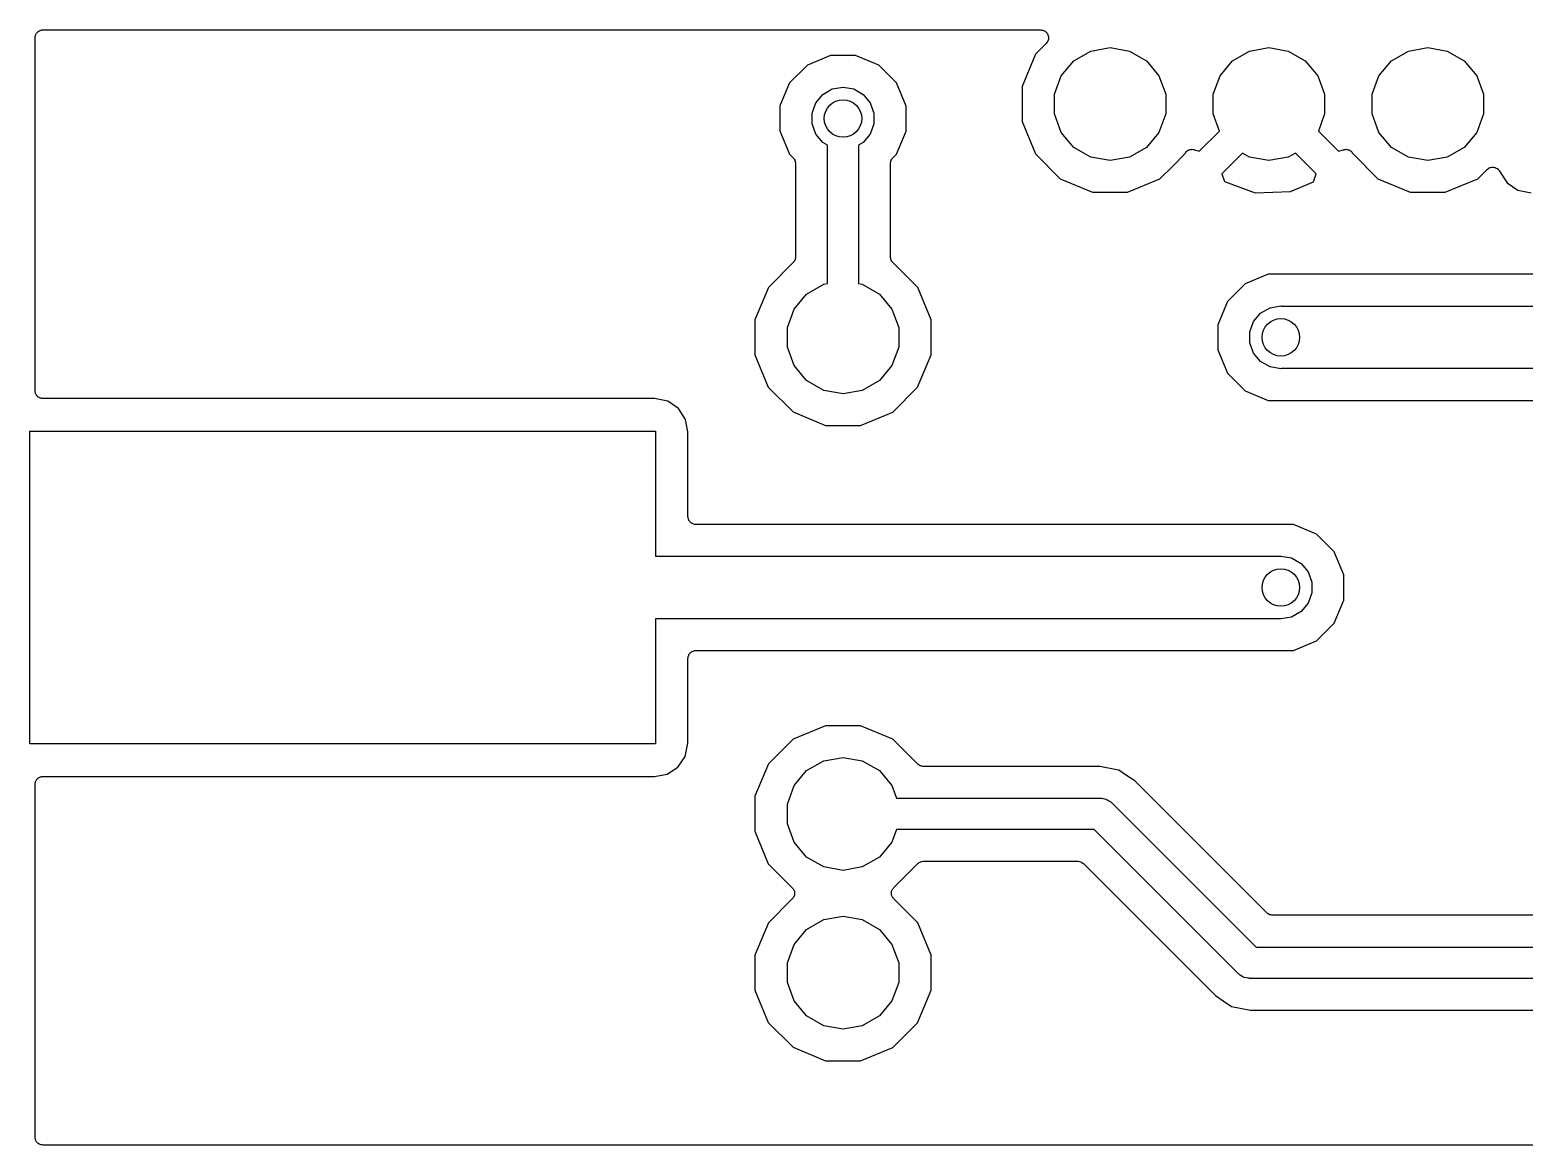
# Model space of a CAD drawing. Extents: x 102 to 201.3, y -111.4 to -93.6.
# Drawn here: x 102 to 125.89, y -111.42 to -93.58 of the extents above; entities that cross this region are included whole.
import ezdxf

# ---------------------------------------------------------------- set-up
doc = ezdxf.new("R2010")
doc.units = 0
doc.header["$MEASUREMENT"] = 0
doc.layers.add('BLACK', color=7, linetype='CONTINUOUS')

msp = doc.modelspace()

# ---------------------------------------------------------------- linework, layer by layer
at = {"layer": 'Black'}
for p, q in [((102.096, -93.6569), (102.1, -93.6465)), ((102.1, -93.6465), (102.107, -93.638)), ((102.107, -93.638), (102.113, -93.6284)), ((102.113, -93.6284), (102.121, -93.6212)), ((102.121, -93.6212), (102.128, -93.6127)), ((102.128, -93.6127), (102.138, -93.6072)), ((102.138, -93.6072), (102.146, -93.6)), ((102.146, -93.6), (102.157, -93.5962)), ((102.157, -93.5962), (102.167, -93.5907)), ((102.167, -93.5907), (102.178, -93.5887)), ((102.178, -93.5887), (102.188, -93.5849)), ((102.188, -93.5849), (102.199, -93.5849)), ((102.199, -93.5849), (102.21, -93.583)), ((102.21, -93.583), (118.159, -93.583)), ((118.159, -93.583), (118.176, -93.5859)), ((118.176, -93.5859), (118.192, -93.5874)), ((118.192, -93.5874), (118.197, -93.5897)), ((118.197, -93.5897), (118.203, -93.5907)), ((118.203, -93.5907), (118.217, -93.599)), ((118.217, -93.599), (118.232, -93.606)), ((118.232, -93.606), (118.236, -93.6099)), ((118.236, -93.6099), (118.241, -93.6127)), ((118.241, -93.6127), (118.251, -93.6255)), ((118.251, -93.6255), (118.263, -93.6372)), ((118.263, -93.6372), (118.266, -93.6423)), ((118.266, -93.6423), (118.269, -93.6465)), ((118.269, -93.6465), (118.275, -93.6621)), ((102.083, -93.71), (102.085, -93.6991)), ((102.083, -98.804), (102.083, -93.71)), ((102.085, -93.6879), (102.089, -93.6775)), ((102.085, -93.6991), (102.085, -93.6879)), ((102.089, -93.6775), (102.091, -93.6666)), ((102.091, -93.6666), (102.096, -93.6569)), ((118.249, -93.7999), (118.077, -93.9714)), ((118.258, -93.7863), (118.249, -93.7999)), ((118.269, -93.7735), (118.258, -93.7863)), ((118.271, -93.7683), (118.269, -93.7735)), ((118.274, -93.7638), (118.271, -93.7683)), ((118.279, -93.7477), (118.274, -93.7638)), ((118.275, -93.6621), (118.282, -93.6772)), ((118.284, -93.7321), (118.279, -93.7477)), ((118.282, -93.6772), (118.282, -93.6827)), ((118.282, -93.6827), (118.284, -93.6879)), ((118.284, -93.6879), (118.284, -93.7046)), ((118.284, -93.7046), (118.286, -93.7212)), ((118.286, -93.7212), (118.284, -93.7265)), ((118.284, -93.7265), (118.284, -93.7321)), ((118.961, -93.921), (119.27, -93.8666)), ((119.27, -93.8666), (119.579, -93.921)), ((121.501, -93.921), (121.81, -93.8666)), ((121.81, -93.8666), (122.119, -93.921)), ((124.041, -93.921), (124.35, -93.8666)), ((124.35, -93.8666), (124.659, -93.921)), ((114.8, -93.9918), (114.43, -94.145)), ((115.201, -93.9922), (114.8, -93.9918)), ((115.572, -94.146), (115.201, -93.9922)), ((118.077, -93.9714), (117.862, -94.4887)), ((118.488, -94.3183), (118.689, -94.0779)), ((118.689, -94.0779), (118.961, -93.921)), ((119.579, -93.921), (119.851, -94.0779)), ((119.851, -94.0779), (120.052, -94.3183)), ((121.028, -94.3183), (121.229, -94.0779)), ((121.229, -94.0779), (121.501, -93.921)), ((122.119, -93.921), (122.391, -94.0779)), ((122.391, -94.0779), (122.592, -94.3183)), ((123.568, -94.3183), (123.769, -94.0779)), ((123.769, -94.0779), (124.041, -93.921)), ((124.659, -93.921), (124.931, -94.0779)), ((124.931, -94.0779), (125.132, -94.3183)), ((114.43, -94.145), (114.146, -94.4283)), ((115.855, -94.4298), (115.572, -94.146)), ((118.38, -94.6131), (118.488, -94.3183)), ((120.052, -94.3183), (120.16, -94.6131)), ((120.92, -94.6131), (121.028, -94.3183)), ((122.592, -94.3183), (122.7, -94.6131)), ((123.46, -94.6131), (123.568, -94.3183)), ((125.132, -94.3183), (125.24, -94.6131)), ((114.146, -94.4283), (113.992, -94.7986)), ((114.677, -94.6155), (114.828, -94.5284)), ((114.828, -94.5284), (115, -94.4981)), ((115, -94.4981), (115.172, -94.5284)), ((115.172, -94.5284), (115.323, -94.6155)), ((116.008, -94.8004), (115.855, -94.4298)), ((117.862, -94.4887), (117.862, -95.0488)), ((113.992, -94.7986), (113.992, -95.1996)), ((114.506, -94.9128), (114.565, -94.749)), ((114.565, -94.749), (114.677, -94.6155)), ((115.323, -94.6155), (115.435, -94.749)), ((115.435, -94.749), (115.494, -94.9128)), ((116.008, -95.2014), (116.008, -94.8004)), ((118.38, -94.9269), (118.38, -94.6131)), ((120.16, -94.6131), (120.16, -94.9269)), ((120.92, -94.9269), (120.92, -94.6131)), ((122.7, -94.6131), (122.7, -94.9269)), ((123.46, -94.9269), (123.46, -94.6131)), ((125.24, -94.6131), (125.24, -94.9269)), ((114.506, -95.0872), (114.506, -94.9128)), ((115.494, -94.9128), (115.494, -95.0872)), ((117.862, -95.0488), (118.076, -95.5665)), ((118.488, -95.2217), (118.38, -94.9269)), ((120.16, -94.9269), (120.052, -95.2217)), ((121.02, -95.2008), (120.92, -94.9269)), ((122.7, -94.9269), (122.6, -95.2008)), ((123.568, -95.2217), (123.46, -94.9269)), ((125.24, -94.9269), (125.132, -95.2217)), ((113.992, -95.1996), (114.145, -95.5702)), ((114.565, -95.251), (114.506, -95.0872)), ((114.677, -95.3845), (114.565, -95.251)), ((115.435, -95.251), (115.323, -95.3845)), ((115.494, -95.0872), (115.435, -95.251)), ((115.854, -95.5717), (116.008, -95.2014)), ((118.689, -95.4621), (118.488, -95.2217)), ((120.052, -95.2217), (119.851, -95.4621)), ((120.696, -95.5251), (121.02, -95.2008)), ((122.6, -95.2008), (122.924, -95.5251)), ((123.769, -95.4621), (123.568, -95.2217)), ((125.132, -95.2217), (124.931, -95.4621)), ((114.75, -95.4264), (114.677, -95.3845)), ((114.75, -97.6406), (114.75, -95.4264)), ((115.323, -95.3845), (115.25, -95.4264)), ((115.25, -95.4264), (115.25, -97.6406)), ((118.961, -95.619), (118.689, -95.4621)), ((119.851, -95.4621), (119.579, -95.619)), ((120.468, -95.559), (120.477, -95.5469)), ((120.477, -95.5469), (120.486, -95.5339)), ((120.486, -95.5339), (120.491, -95.5298)), ((120.491, -95.5298), (120.495, -95.5245)), ((120.495, -95.5245), (120.508, -95.5165)), ((120.508, -95.5165), (120.521, -95.5071)), ((120.521, -95.5071), (120.527, -95.5051)), ((120.527, -95.5051), (120.533, -95.5015)), ((120.533, -95.5015), (120.548, -95.4985)), ((120.548, -95.4985), (120.563, -95.4939)), ((120.563, -95.4939), (120.57, -95.4942)), ((120.57, -95.4942), (120.576, -95.4928)), ((120.576, -95.4928), (120.591, -95.4952)), ((120.591, -95.4952), (120.607, -95.4958)), ((120.607, -95.4958), (120.613, -95.4984)), ((120.613, -95.4984), (120.62, -95.4995)), ((120.62, -95.4995), (120.696, -95.5251)), ((121.386, -95.5528), (121.055, -95.8843)), ((121.501, -95.619), (121.386, -95.5528)), ((122.234, -95.5528), (122.119, -95.619)), ((122.565, -95.8843), (122.234, -95.5528)), ((122.924, -95.5251), (123, -95.4996)), ((123, -95.4996), (123.007, -95.4986)), ((123.007, -95.4986), (123.013, -95.496)), ((123.013, -95.496), (123.028, -95.4953)), ((123.028, -95.4953), (123.043, -95.493)), ((123.043, -95.493), (123.05, -95.4944)), ((123.05, -95.4944), (123.057, -95.4941)), ((123.057, -95.4941), (123.072, -95.4987)), ((123.072, -95.4987), (123.087, -95.5017)), ((123.087, -95.5017), (123.093, -95.5053)), ((123.093, -95.5053), (123.099, -95.5074)), ((123.099, -95.5074), (123.111, -95.5167)), ((123.111, -95.5167), (123.124, -95.5247)), ((123.124, -95.5247), (123.129, -95.53)), ((123.129, -95.53), (123.134, -95.5342)), ((123.134, -95.5342), (123.142, -95.5472)), ((123.142, -95.5472), (123.152, -95.5591)), ((124.041, -95.619), (123.769, -95.4621)), ((124.931, -95.4621), (124.659, -95.619)), ((114.145, -95.5702), (114.205, -95.6303)), ((114.205, -95.6303), (114.208, -95.6348)), ((114.208, -95.6348), (114.212, -95.6384)), ((114.212, -95.6384), (114.221, -95.6528)), ((114.221, -95.6528), (114.23, -95.6664)), ((114.23, -95.6664), (114.232, -95.6718)), ((114.232, -95.6718), (114.234, -95.6766)), ((114.234, -95.6766), (114.237, -95.6929)), ((114.237, -95.6929), (114.242, -95.709)), ((114.242, -95.709), (114.241, -95.7145)), ((114.241, -95.7145), (114.242, -95.72)), ((114.242, -95.72), (114.242, -97.2145)), ((115.758, -95.7091), (115.763, -95.6931)), ((115.759, -95.7147), (115.758, -95.7091)), ((115.758, -95.7203), (115.759, -95.7147)), ((115.758, -97.2138), (115.758, -95.7203)), ((115.763, -95.6931), (115.766, -95.6768)), ((115.766, -95.6768), (115.768, -95.672)), ((115.768, -95.672), (115.77, -95.6665)), ((115.77, -95.6665), (115.779, -95.653)), ((115.779, -95.653), (115.788, -95.6386)), ((115.788, -95.6386), (115.792, -95.635)), ((115.792, -95.635), (115.795, -95.6304)), ((115.795, -95.6304), (115.854, -95.5717)), ((118.076, -95.5665), (118.471, -95.9629)), ((119.27, -95.6734), (118.961, -95.619)), ((119.579, -95.619), (119.27, -95.6734)), ((120.067, -95.9643), (120.271, -95.7603)), ((120.271, -95.7603), (120.464, -95.5671)), ((120.464, -95.5671), (120.466, -95.5654)), ((120.466, -95.5654), (120.468, -95.559)), ((121.81, -95.6734), (121.501, -95.619)), ((122.119, -95.619), (121.81, -95.6734)), ((123.152, -95.5591), (123.154, -95.5645)), ((123.154, -95.5645), (123.551, -95.9629)), ((124.35, -95.6734), (124.041, -95.619)), ((124.659, -95.619), (124.35, -95.6734)), ((125.319, -95.7989), (125.333, -95.789)), ((125.333, -95.789), (125.338, -95.7877)), ((125.338, -95.7877), (125.342, -95.7853)), ((125.342, -95.7853), (125.359, -95.7821)), ((125.359, -95.7821), (125.376, -95.7776)), ((125.376, -95.7776), (125.38, -95.778)), ((125.38, -95.778), (125.385, -95.7771)), ((125.385, -95.7771), (125.402, -95.7799)), ((125.402, -95.7799), (125.42, -95.7815)), ((125.42, -95.7815), (125.424, -95.7835)), ((125.424, -95.7835), (125.429, -95.7843)), ((125.429, -95.7843), (125.444, -95.7928)), ((125.444, -95.7928), (125.46, -95.8002)), ((118.471, -95.9629), (118.989, -96.1778)), ((119.549, -96.1782), (120.067, -95.9643)), ((121.055, -95.8843), (121.097, -96.0083)), ((121.097, -96.0083), (121.589, -96.1885)), ((122.152, -96.1649), (122.522, -96.0114)), ((122.522, -96.0114), (122.565, -95.8843)), ((123.551, -95.9629), (124.069, -96.1778)), ((124.629, -96.1782), (125.147, -95.9643)), ((125.147, -95.9643), (125.297, -95.8142)), ((125.297, -95.8142), (125.301, -95.8115)), ((125.301, -95.8115), (125.304, -95.8078)), ((125.304, -95.8078), (125.319, -95.7989)), ((125.46, -95.8002), (125.463, -95.8036)), ((125.463, -95.8036), (125.467, -95.8059)), ((125.467, -95.8059), (125.478, -95.8191)), ((125.478, -95.8191), (125.491, -95.8314)), ((125.491, -95.8314), (125.493, -95.8355)), ((125.493, -95.8355), (125.494, -95.8366)), ((125.494, -95.8366), (125.494, -95.8373)), ((125.494, -95.8373), (125.496, -95.8394)), ((125.496, -95.8394), (125.497, -95.841)), ((125.497, -95.841), (125.619, -96.0311)), ((125.619, -96.0311), (125.789, -96.1471)), ((118.989, -96.1778), (119.549, -96.1782)), ((121.589, -96.1885), (122.152, -96.1649)), ((124.069, -96.1778), (124.629, -96.1782)), ((125.789, -96.1471), (126.003, -96.1904)), ((114.242, -97.2257), (114.237, -97.2417)), ((114.242, -97.2145), (114.241, -97.2201)), ((114.241, -97.2201), (114.242, -97.2257)), ((115.759, -97.2193), (115.758, -97.2138)), ((115.758, -97.2248), (115.759, -97.2193)), ((115.763, -97.2409), (115.758, -97.2248)), ((114.205, -97.3044), (113.807, -97.7014)), ((114.208, -97.2998), (114.205, -97.3044)), ((114.212, -97.2962), (114.208, -97.2998)), ((114.221, -97.2818), (114.212, -97.2962)), ((114.23, -97.2683), (114.221, -97.2818)), ((114.232, -97.2629), (114.23, -97.2683)), ((114.234, -97.258), (114.232, -97.2629)), ((114.237, -97.2417), (114.234, -97.258)), ((115.766, -97.2573), (115.763, -97.2409)), ((115.768, -97.2621), (115.766, -97.2573)), ((115.77, -97.2674), (115.768, -97.2621)), ((115.779, -97.281), (115.77, -97.2674)), ((115.788, -97.2955), (115.779, -97.281)), ((115.792, -97.299), (115.788, -97.2955)), ((115.795, -97.3036), (115.792, -97.299)), ((116.194, -97.7035), (115.795, -97.3036)), ((113.807, -97.7014), (113.592, -98.2187)), ((114.419, -97.8079), (114.691, -97.651)), ((114.691, -97.651), (114.75, -97.6406)), ((115.25, -97.6406), (115.309, -97.651)), ((115.309, -97.651), (115.581, -97.8079)), ((116.408, -98.2212), (116.194, -97.7035)), ((121.43, -97.645), (121.146, -97.9283)), ((121.8, -97.4918), (121.43, -97.645)), ((122.001, -97.492), (121.8, -97.4918)), ((143.53, -97.492), (122.001, -97.492)), ((122.001, -97.492), (122.001, -97.492)), ((122.001, -97.492), (122.001, -97.492)), ((114.218, -98.0483), (114.419, -97.8079)), ((115.581, -97.8079), (115.782, -98.0483)), ((121.146, -97.9283), (120.992, -98.2986)), ((114.11, -98.3431), (114.218, -98.0483)), ((115.782, -98.0483), (115.89, -98.3431)), ((121.565, -98.249), (121.677, -98.1155)), ((121.677, -98.1155), (121.828, -98.0284)), ((121.828, -98.0284), (122, -97.9981)), ((122, -97.9981), (122.011, -98)), ((122.011, -98), (143.793, -98)), ((113.592, -98.2187), (113.592, -98.7788)), ((114.11, -98.6569), (114.11, -98.3431)), ((115.89, -98.3431), (115.89, -98.6569)), ((116.408, -98.7813), (116.408, -98.2212)), ((120.992, -98.2986), (120.992, -98.6996)), ((121.506, -98.4128), (121.565, -98.249)), ((121.506, -98.5872), (121.506, -98.4128)), ((114.218, -98.9517), (114.11, -98.6569)), ((115.89, -98.6569), (115.782, -98.9517)), ((121.565, -98.751), (121.506, -98.5872)), ((102.083, -99.3526), (102.083, -98.804)), ((113.592, -98.7788), (113.806, -99.2965)), ((116.193, -99.2986), (116.408, -98.7813)), ((120.992, -98.6996), (121.145, -99.0702)), ((121.677, -98.8845), (121.565, -98.751)), ((121.828, -98.9716), (121.677, -98.8845)), ((114.419, -99.1921), (114.218, -98.9517)), ((115.782, -98.9517), (115.581, -99.1921)), ((121.145, -99.0702), (121.428, -99.354)), ((122, -99.0019), (121.828, -98.9716)), ((122.011, -99), (122, -99.0019)), ((144, -99), (122.011, -99)), ((102.085, -99.3635), (102.083, -99.3526)), ((102.085, -99.3746), (102.085, -99.3635)), ((102.089, -99.3851), (102.085, -99.3746)), ((113.806, -99.2965), (114.201, -99.6929)), ((114.691, -99.349), (114.419, -99.1921)), ((115, -99.4034), (114.691, -99.349)), ((115.309, -99.349), (115, -99.4034)), ((115.581, -99.1921), (115.309, -99.349)), ((115.797, -99.6943), (116.193, -99.2986)), ((121.428, -99.354), (121.799, -99.5078)), ((102.091, -99.396), (102.089, -99.3851)), ((102.096, -99.4056), (102.091, -99.396)), ((102.1, -99.4161), (102.096, -99.4056)), ((102.107, -99.4246), (102.1, -99.4161)), ((102.113, -99.4342), (102.107, -99.4246)), ((102.121, -99.4413), (102.113, -99.4342)), ((102.128, -99.4498), (102.121, -99.4413)), ((102.138, -99.4554), (102.128, -99.4498)), ((102.146, -99.4625), (102.138, -99.4554)), ((102.157, -99.4663), (102.146, -99.4625)), ((102.167, -99.4719), (102.157, -99.4663)), ((102.178, -99.4738), (102.167, -99.4719)), ((102.188, -99.4776), (102.178, -99.4738)), ((102.199, -99.4776), (102.188, -99.4776)), ((102.21, -99.4796), (102.199, -99.4776)), ((111.987, -99.4796), (102.21, -99.4796)), ((112.201, -99.5229), (111.987, -99.4796)), ((112.371, -99.6389), (112.201, -99.5229)), ((121.799, -99.5078), (122.219, -99.5082)), ((122.219, -99.5082), (122.22, -99.5081)), ((122.22, -99.5081), (122.22, -99.5082)), ((122.22, -99.5082), (122.224, -99.5082)), ((122.224, -99.5082), (122.225, -99.508)), ((122.225, -99.508), (129.591, -99.508)), ((112.483, -99.8125), (112.371, -99.6389)), ((112.52, -100.012), (112.483, -99.8125)), ((114.201, -99.6929), (114.719, -99.9078)), ((115.279, -99.9082), (115.797, -99.6943)), ((102, -105), (102, -100)), ((102, -100), (112, -100)), ((112, -100), (112, -102)), ((112.52, -100.799), (112.52, -100.012)), ((114.719, -99.9078), (115.279, -99.9082)), ((112.52, -101.365), (112.52, -100.799)), ((112.522, -101.376), (112.52, -101.365)), ((112.522, -101.387), (112.522, -101.376)), ((112.526, -101.397), (112.522, -101.387)), ((112.528, -101.408), (112.526, -101.397)), ((112.534, -101.418), (112.528, -101.408)), ((112.537, -101.428), (112.534, -101.418)), ((112.545, -101.437), (112.537, -101.428)), ((112.55, -101.447), (112.545, -101.437)), ((112.559, -101.454), (112.55, -101.447)), ((112.566, -101.462), (112.559, -101.454)), ((112.575, -101.468), (112.566, -101.462)), ((112.584, -101.475), (112.575, -101.468)), ((112.594, -101.479), (112.584, -101.475)), ((112.604, -101.484), (112.594, -101.479)), ((112.615, -101.486), (112.604, -101.484)), ((112.625, -101.49), (112.615, -101.486)), ((112.636, -101.49), (112.625, -101.49)), ((112.647, -101.492), (112.636, -101.49)), ((121.775, -101.492), (112.647, -101.492)), ((121.776, -101.492), (121.775, -101.492)), ((121.78, -101.492), (121.776, -101.492)), ((121.781, -101.492), (121.78, -101.492)), ((121.78, -101.492), (121.78, -101.492)), ((122.201, -101.492), (121.781, -101.492)), ((122.572, -101.646), (122.201, -101.492)), ((122.855, -101.93), (122.572, -101.646)), ((112, -102), (120.5, -102)), ((120.5, -102), (121.989, -102)), ((121.989, -102), (122, -101.998)), ((122, -101.998), (122.172, -102.028)), ((123.008, -102.3), (122.855, -101.93)), ((122.172, -102.028), (122.323, -102.116)), ((122.323, -102.116), (122.435, -102.249)), ((122.435, -102.249), (122.494, -102.413)), ((122.494, -102.413), (122.494, -102.587)), ((123.008, -102.701), (123.008, -102.3)), ((122.494, -102.587), (122.435, -102.751)), ((122.854, -103.072), (123.008, -102.701)), ((122.323, -102.884), (122.172, -102.972)), ((122.435, -102.751), (122.323, -102.884)), ((120.5, -103), (112, -103)), ((112, -103), (112, -105)), ((121.989, -103), (120.5, -103)), ((122, -103.002), (121.989, -103)), ((122.172, -102.972), (122, -103.002)), ((122.57, -103.355), (122.854, -103.072)), ((122.2, -103.508), (122.57, -103.355)), ((112.52, -103.635), (112.522, -103.624)), ((112.52, -104.987), (112.52, -103.635)), ((112.522, -103.613), (112.526, -103.603)), ((112.522, -103.624), (112.522, -103.613)), ((112.526, -103.603), (112.528, -103.592)), ((112.528, -103.592), (112.534, -103.582)), ((112.534, -103.582), (112.537, -103.572)), ((112.537, -103.572), (112.545, -103.563)), ((112.545, -103.563), (112.55, -103.553)), ((112.55, -103.553), (112.559, -103.546)), ((112.559, -103.546), (112.566, -103.538)), ((112.566, -103.538), (112.575, -103.532)), ((112.575, -103.532), (112.584, -103.525)), ((112.584, -103.525), (112.594, -103.521)), ((112.594, -103.521), (112.604, -103.516)), ((112.604, -103.516), (112.615, -103.514)), ((112.615, -103.514), (112.625, -103.51)), ((112.625, -103.51), (112.636, -103.51)), ((112.636, -103.51), (112.647, -103.508)), ((112.647, -103.508), (121.999, -103.508)), ((121.999, -103.508), (121.999, -103.508)), ((121.999, -103.508), (121.999, -103.508)), ((121.999, -103.508), (122.2, -103.508)), ((114.721, -104.712), (114.203, -104.926)), ((115.281, -104.712), (114.721, -104.712)), ((115.799, -104.927), (115.281, -104.712)), ((112, -105), (102, -105)), ((112.477, -105.201), (112.52, -104.987)), ((114.203, -104.926), (113.807, -105.321)), ((116.196, -105.325), (115.799, -104.927)), ((112.361, -105.371), (112.477, -105.201)), ((113.807, -105.321), (113.592, -105.839)), ((114.419, -105.428), (114.691, -105.271)), ((114.691, -105.271), (115, -105.217)), ((115, -105.217), (115.309, -105.271)), ((115.309, -105.271), (115.581, -105.428)), ((116.2, -105.328), (116.196, -105.325)), ((116.204, -105.332), (116.2, -105.328)), ((116.218, -105.341), (116.204, -105.332)), ((116.232, -105.35), (116.218, -105.341)), ((116.237, -105.352), (116.232, -105.35)), ((116.242, -105.354), (116.237, -105.352)), ((102.096, -105.594), (102.1, -105.584)), ((102.1, -105.584), (102.107, -105.575)), ((102.107, -105.575), (102.113, -105.566)), ((102.113, -105.566), (102.121, -105.559)), ((102.121, -105.559), (102.128, -105.55)), ((102.128, -105.55), (102.138, -105.545)), ((102.138, -105.545), (102.146, -105.537)), ((102.146, -105.537), (102.157, -105.534)), ((102.157, -105.534), (102.167, -105.528)), ((102.167, -105.528), (102.178, -105.526)), ((102.178, -105.526), (102.188, -105.522)), ((102.188, -105.522), (102.199, -105.522)), ((102.199, -105.522), (102.21, -105.52)), ((102.21, -105.52), (111.988, -105.52)), ((111.988, -105.52), (112.187, -105.483)), ((112.187, -105.483), (112.361, -105.371)), ((114.218, -105.668), (114.419, -105.428)), ((115.581, -105.428), (115.782, -105.668)), ((116.258, -105.357), (116.242, -105.354)), ((116.274, -105.362), (116.258, -105.357)), ((116.28, -105.361), (116.274, -105.362)), ((116.285, -105.362), (116.28, -105.361)), ((119.107, -105.362), (116.285, -105.362)), ((119.378, -105.416), (119.107, -105.362)), ((119.409, -105.422), (119.378, -105.416)), ((119.378, -105.416), (119.378, -105.416)), ((119.517, -105.494), (119.409, -105.422)), ((119.665, -105.593), (119.517, -105.494)), ((102.083, -105.647), (102.085, -105.636)), ((102.083, -111.29), (102.083, -105.647)), ((102.085, -105.625), (102.089, -105.615)), ((102.085, -105.636), (102.085, -105.625)), ((102.089, -105.615), (102.091, -105.604)), ((102.091, -105.604), (102.096, -105.594)), ((114.11, -105.963), (114.218, -105.668)), ((115.782, -105.668), (115.856, -105.87)), ((121.777, -107.705), (119.665, -105.593)), ((113.592, -105.839), (113.592, -106.399)), ((114.11, -106.277), (114.11, -105.963)), ((115.856, -105.87), (119.12, -105.87)), ((119.12, -105.87), (119.131, -105.872)), ((119.131, -105.872), (119.142, -105.871)), ((119.142, -105.871), (119.173, -105.879)), ((119.173, -105.879), (119.206, -105.885)), ((119.206, -105.885), (119.215, -105.891)), ((119.215, -105.891), (119.226, -105.893)), ((119.226, -105.893), (119.252, -105.912)), ((119.252, -105.912), (119.281, -105.928)), ((119.281, -105.928), (119.288, -105.937)), ((119.288, -105.937), (119.297, -105.943)), ((119.297, -105.943), (121.604, -108.25)), ((114.218, -106.572), (114.11, -106.277)), ((113.592, -106.399), (113.806, -106.917)), ((115.856, -106.37), (115.782, -106.572)), ((119.016, -106.37), (115.856, -106.37)), ((121.323, -108.677), (119.016, -106.37)), ((114.419, -106.812), (114.218, -106.572)), ((115.782, -106.572), (115.581, -106.812)), ((113.806, -106.917), (114.189, -107.301)), ((114.691, -106.969), (114.419, -106.812)), ((115, -107.023), (114.691, -106.969)), ((115.309, -106.969), (115, -107.023)), ((115.581, -106.812), (115.309, -106.969)), ((115.811, -107.3), (116.196, -106.915)), ((116.196, -106.915), (116.201, -106.912)), ((116.201, -106.912), (116.205, -106.908)), ((116.205, -106.908), (116.219, -106.899)), ((116.219, -106.899), (116.233, -106.89)), ((116.233, -106.89), (116.238, -106.888)), ((116.238, -106.888), (116.243, -106.886)), ((116.243, -106.886), (116.259, -106.883)), ((116.259, -106.883), (116.275, -106.878)), ((116.275, -106.878), (116.281, -106.879)), ((116.281, -106.879), (116.286, -106.878)), ((116.286, -106.878), (118.753, -106.878)), ((118.753, -106.878), (118.759, -106.879)), ((118.759, -106.879), (118.764, -106.878)), ((118.764, -106.878), (118.781, -106.883)), ((118.781, -106.883), (118.797, -106.886)), ((118.797, -106.886), (118.802, -106.888)), ((118.802, -106.888), (118.807, -106.89)), ((118.807, -106.89), (118.821, -106.899)), ((118.821, -106.899), (118.835, -106.908)), ((118.835, -106.908), (118.839, -106.912)), ((118.839, -106.912), (118.843, -106.915)), ((118.843, -106.915), (120.955, -109.027)), ((114.189, -107.48), (113.807, -107.861)), ((114.189, -107.301), (114.195, -107.31)), ((114.195, -107.471), (114.189, -107.48)), ((114.195, -107.31), (114.203, -107.318)), ((114.203, -107.463), (114.195, -107.471)), ((114.203, -107.318), (114.208, -107.328)), ((114.208, -107.453), (114.203, -107.463)), ((114.208, -107.328), (114.214, -107.337)), ((114.214, -107.444), (114.208, -107.453)), ((114.214, -107.337), (114.217, -107.347)), ((114.217, -107.433), (114.214, -107.444)), ((114.217, -107.347), (114.222, -107.358)), ((114.222, -107.423), (114.217, -107.433)), ((114.222, -107.358), (114.223, -107.369)), ((114.223, -107.412), (114.222, -107.423)), ((114.223, -107.369), (114.226, -107.379)), ((114.226, -107.402), (114.223, -107.412)), ((114.226, -107.379), (114.225, -107.39)), ((114.225, -107.39), (114.226, -107.402)), ((115.774, -107.378), (115.777, -107.368)), ((115.775, -107.39), (115.774, -107.378)), ((115.774, -107.401), (115.775, -107.39)), ((115.777, -107.411), (115.774, -107.401)), ((115.777, -107.368), (115.778, -107.357)), ((115.778, -107.422), (115.777, -107.411)), ((115.778, -107.357), (115.783, -107.347)), ((115.783, -107.433), (115.778, -107.422)), ((115.783, -107.347), (115.786, -107.336)), ((115.786, -107.443), (115.783, -107.433)), ((115.786, -107.336), (115.792, -107.327)), ((115.792, -107.452), (115.786, -107.443)), ((115.792, -107.327), (115.797, -107.317)), ((115.797, -107.462), (115.792, -107.452)), ((115.797, -107.317), (115.805, -107.309)), ((115.805, -107.47), (115.797, -107.462)), ((115.805, -107.309), (115.811, -107.3)), ((115.811, -107.479), (115.805, -107.47)), ((116.194, -107.863), (115.811, -107.479)), ((121.781, -107.708), (121.777, -107.705)), ((121.785, -107.712), (121.781, -107.708)), ((121.799, -107.721), (121.785, -107.712)), ((121.813, -107.73), (121.799, -107.721)), ((121.818, -107.732), (121.813, -107.73)), ((121.823, -107.734), (121.818, -107.732)), ((121.839, -107.737), (121.823, -107.734)), ((121.856, -107.742), (121.839, -107.737)), ((121.861, -107.741), (121.856, -107.742)), ((121.867, -107.742), (121.861, -107.741)), ((113.807, -107.861), (113.592, -108.379)), ((114.218, -108.208), (114.419, -107.968)), ((114.419, -107.968), (114.691, -107.811)), ((114.691, -107.811), (115, -107.757)), ((115, -107.757), (115.309, -107.811)), ((115.309, -107.811), (115.581, -107.968)), ((115.581, -107.968), (115.782, -108.208)), ((116.408, -108.381), (116.194, -107.863)), ((129.838, -107.742), (121.867, -107.742)), ((114.11, -108.503), (114.218, -108.208)), ((115.782, -108.208), (115.89, -108.503)), ((113.592, -108.379), (113.592, -108.939)), ((116.408, -108.941), (116.408, -108.381)), ((121.604, -108.25), (131.896, -108.25)), ((114.11, -108.817), (114.11, -108.503)), ((115.89, -108.503), (115.89, -108.817)), ((121.332, -108.683), (121.323, -108.677)), ((121.339, -108.692), (121.332, -108.683)), ((121.368, -108.708), (121.339, -108.692)), ((114.218, -109.112), (114.11, -108.817)), ((115.89, -108.817), (115.782, -109.112)), ((121.394, -108.727), (121.368, -108.708)), ((121.405, -108.729), (121.394, -108.727)), ((121.414, -108.735), (121.405, -108.729)), ((121.447, -108.741), (121.414, -108.735)), ((121.478, -108.749), (121.447, -108.741)), ((121.489, -108.748), (121.478, -108.749)), ((121.5, -108.75), (121.489, -108.748)), ((132, -108.75), (121.5, -108.75)), ((113.592, -108.939), (113.806, -109.457)), ((114.419, -109.352), (114.218, -109.112)), ((115.782, -109.112), (115.581, -109.352)), ((116.193, -109.459), (116.408, -108.941)), ((120.955, -109.027), (121.077, -109.109)), ((121.077, -109.109), (121.211, -109.198)), ((114.691, -109.509), (114.419, -109.352)), ((115.581, -109.352), (115.309, -109.509)), ((121.211, -109.198), (121.513, -109.258)), ((121.513, -109.258), (131.987, -109.258)), ((113.806, -109.457), (114.201, -109.853)), ((115, -109.563), (114.691, -109.509)), ((115.309, -109.509), (115, -109.563)), ((115.797, -109.854), (116.193, -109.459)), ((114.201, -109.853), (114.719, -110.068)), ((115.279, -110.068), (115.797, -109.854)), ((114.719, -110.068), (115.279, -110.068)), ((102.085, -111.301), (102.083, -111.29)), ((102.085, -111.312), (102.085, -111.301)), ((102.089, -111.322), (102.085, -111.312)), ((102.091, -111.333), (102.089, -111.322)), ((102.096, -111.343), (102.091, -111.333)), ((102.1, -111.353), (102.096, -111.343)), ((102.107, -111.362), (102.1, -111.353)), ((102.113, -111.372), (102.107, -111.362)), ((102.121, -111.379), (102.113, -111.372)), ((102.128, -111.387), (102.121, -111.379)), ((102.138, -111.393), (102.128, -111.387)), ((102.146, -111.4), (102.138, -111.393)), ((102.157, -111.404), (102.146, -111.4)), ((102.167, -111.409), (102.157, -111.404)), ((102.178, -111.411), (102.167, -111.409)), ((102.188, -111.415), (102.178, -111.411)), ((102.199, -111.415), (102.188, -111.415)), ((102.21, -111.417), (102.199, -111.415)), ((137.05, -111.417), (102.21, -111.417))]:
    msp.add_line(p, q, dxfattribs=at)
for centre in [(115, -95), (122, -98.5), (122, -102.5)]:
    msp.add_circle(centre, 0.3, dxfattribs=at)

doc.saveas('drawing.dxf')
